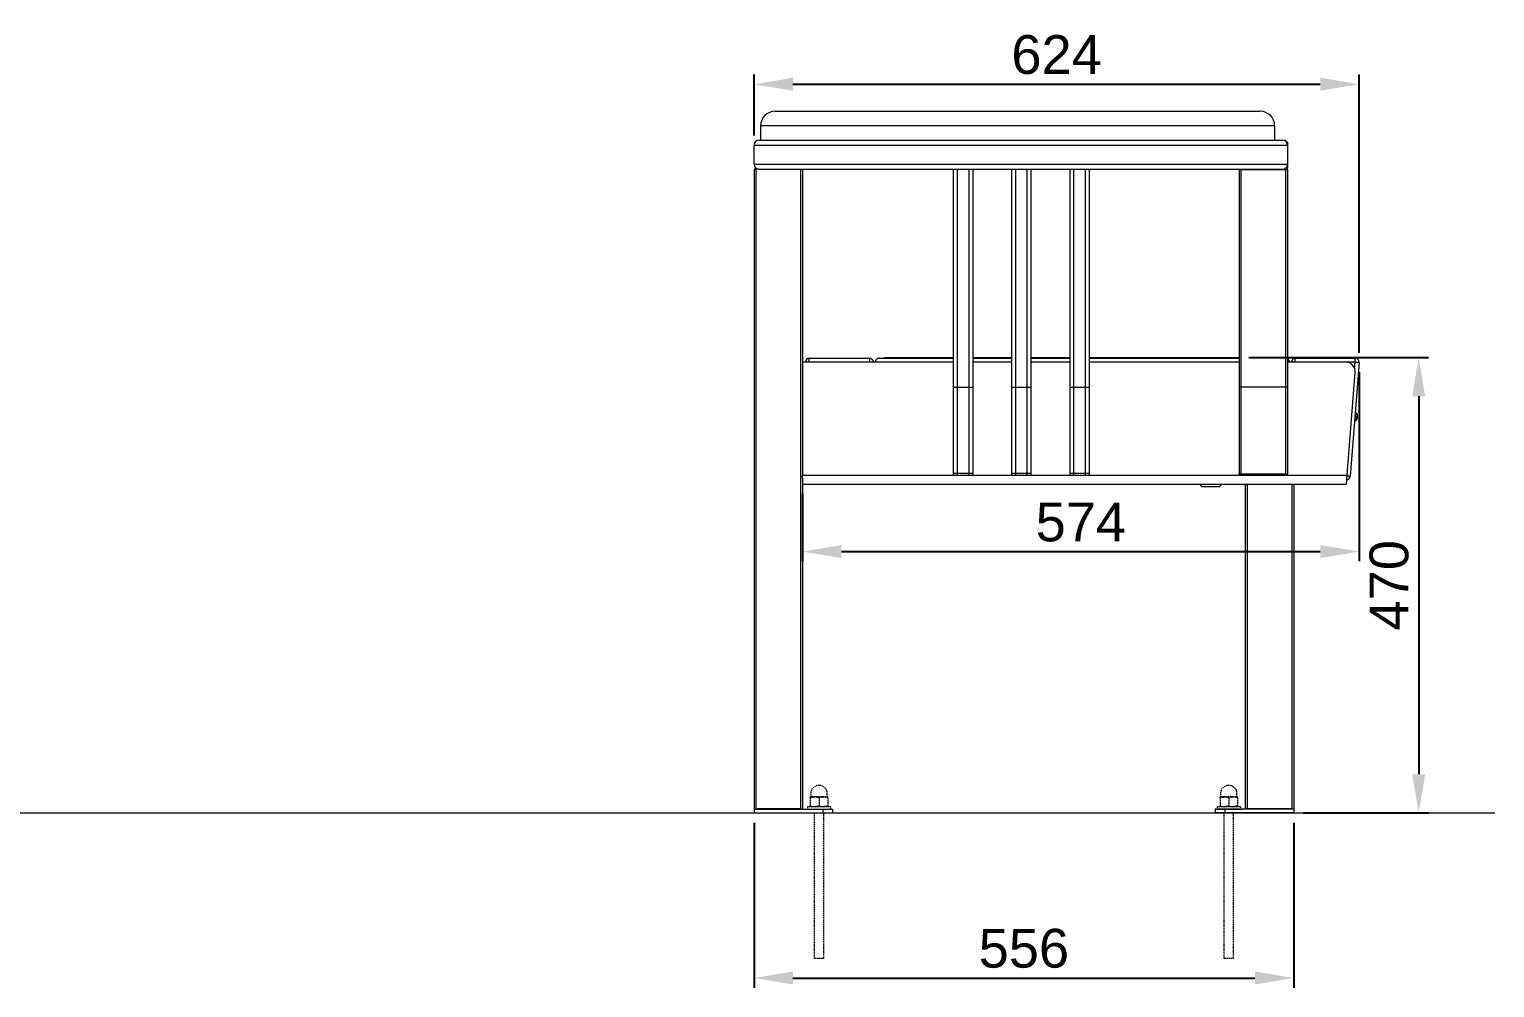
# Model space of a CAD drawing. Header units: millimetres. Extents: x 117 to 4973, y 109 to 3302.
# Drawn here: x 3323 to 4833, y 2314 to 3302 of the extents above; entities that cross this region are included whole.
import ezdxf

# ---------------------------------------------------------------- set-up
doc = ezdxf.new("R2010")
doc.units = ezdxf.units.MM
doc.linetypes.add('HIDDEN', pattern=[1.905, 1.27, -0.635])
for name, color, linetype, lineweight in [('ZANO_R', 7, 'Continuous', 0), ('ZANO_R_przerywana', 7, 'HIDDEN', 0), ('ZANO_W', 1, 'Continuous', 0)]:
    doc.layers.add(name, color=color, linetype=linetype, lineweight=lineweight)
doc.styles.get("Standard").update_dxf_attribs({"font": 'ARIALUNI.TTF'})
doc.dimstyles.new('pl i ang', dxfattribs={"dimtxt": 50, "dimasz": 50, "dimexe": 1.25, "dimexo": 0.625, "dimgap": 10, "dimtad": 1, "dimtoh": 1, "dimtxsty": 'Standard', "dimcen": 2.5, "dimclrd": 1, "dimclre": 1, "dimclrt": 1, "dimadec": 0, "dimazin": 0, "dimtfac": 1, "dimtmove": 0, "dimatfit": 3, "dimfxl": 1, "dimarcsym": 1})

# ---------------------------------------------------------------- blocks, each defined once
blk = doc.blocks.new('*D370')
at = {"layer": 'ZANO_W', "color": 1, "lineweight": -2}
for p, q in [((4693.6, 2948.8), (4693.6, 2753.8)), ((4119.9, 2823.2), (4119.9, 2753.8)), ((4159.9, 2763.8), (4653.6, 2763.8))]:
    blk.add_line(p, q, dxfattribs=at)
at = {"layer": 'ZANO_W', "color": 1}
for points in [[(4159.9, 2770.5), (4159.9, 2757.1), (4119.9, 2763.8)], [(4653.6, 2757.1), (4653.6, 2770.5), (4693.6, 2763.8)]]:
    blk.add_solid(points, dxfattribs=at)
at = {"layer": 'ZANO_W', "color": 1, "insert": (4406.8, 2794.1), "char_height": 40, "attachment_point": 5}
blk.add_mtext('574', dxfattribs=at)
blk = doc.blocks.new('*D371')
at = {"layer": 'ZANO_W', "color": 1, "lineweight": -2}
for p, q in [((4579.9, 2964), (4765.1, 2964)), ((4755.1, 2924), (4755.1, 2534.2)), ((4636.3, 2494.2), (4765.1, 2494.2))]:
    blk.add_line(p, q, dxfattribs=at)
at = {"layer": 'ZANO_W', "color": 1}
for points in [[(4761.8, 2924), (4748.5, 2924), (4755.1, 2964)], [(4748.5, 2534.2), (4761.8, 2534.2), (4755.1, 2494.2)]]:
    blk.add_solid(points, dxfattribs=at)
at = {"layer": 'ZANO_W', "color": 1, "insert": (4724.7, 2729.1), "char_height": 40, "attachment_point": 5, "rotation": 90}
blk.add_mtext('470', dxfattribs=at)
blk = doc.blocks.new('*D374')
at = {"layer": 'ZANO_W', "color": 1, "lineweight": -2}
for p, q in [((4069.9, 3193), (4069.9, 3255.8)), ((4693.6, 2968.8), (4693.6, 3255.8)), ((4109.9, 3245.8), (4653.6, 3245.8))]:
    blk.add_line(p, q, dxfattribs=at)
at = {"layer": 'ZANO_W', "color": 1}
for points in [[(4109.9, 3252.5), (4109.9, 3239.1), (4069.9, 3245.8)], [(4653.6, 3239.1), (4653.6, 3252.5), (4693.6, 3245.8)]]:
    blk.add_solid(points, dxfattribs=at)
at = {"layer": 'ZANO_W', "color": 1, "insert": (4381.8, 3276.2), "char_height": 40, "attachment_point": 5}
blk.add_mtext('624', dxfattribs=at)
blk = doc.blocks.new('*D382')
at = {"layer": 'ZANO_W', "color": 1, "lineweight": -2}
for p, q in [((4069.9, 2484.2), (4069.9, 2314)), ((4626.3, 2484.2), (4626.3, 2314)), ((4109.9, 2324), (4586.3, 2324))]:
    blk.add_line(p, q, dxfattribs=at)
at = {"layer": 'ZANO_W', "color": 1}
for points in [[(4109.9, 2330.7), (4109.9, 2317.3), (4069.9, 2324)], [(4586.3, 2317.3), (4586.3, 2330.7), (4626.3, 2324)]]:
    blk.add_solid(points, dxfattribs=at)
at = {"layer": 'ZANO_W', "color": 1, "insert": (4348.1, 2354.4), "char_height": 40, "attachment_point": 5}
blk.add_mtext('556', dxfattribs=at)

msp = doc.modelspace()

# ---------------------------------------------------------------- linework, layer by layer
at = {"layer": 'ZANO_R'}
for p, q in [((4091.6, 3218), (4591.6, 3218)), ((4606.6, 3203), (4076.6, 3203)), ((4076.6, 3203), (4076.6, 3188.2)), ((4606.6, 3203), (4606.6, 3188.2)), ((4075.1, 3188.2), (4614.7, 3188.2)), ((4069.9, 3183), (4619.9, 3183)), ((4069.9, 3163.4), (4069.9, 3183)), ((4619.9, 3186.1), (4618.8, 3186.1)), ((4619.9, 3185.8), (4619.1, 3185.8)), ((4619.9, 3186.1), (4619.9, 3183)), ((4619.9, 3185.8), (4619.9, 3183)), ((4619.9, 3183), (4619.9, 3163.4)), ((4069.9, 3163.4), (4619.9, 3163.4)), ((4069.9, 3158.2), (4069.9, 2498.2)), ((4071.9, 3158.2), (4069.9, 3158.2)), ((4071.9, 3158.2), (4071.9, 2498.4)), ((4075.1, 3158.2), (4071.9, 3158.2)), ((4073.9, 3158.4), (4073.9, 3158.2)), ((4075.1, 3158.2), (4614.7, 3158.2)), ((4117.9, 3158.2), (4117.9, 2498.4)), ((4119.9, 3158.2), (4119.9, 2959.2)), ((4275.3, 3158.2), (4275.3, 2933.2)), ((4275.3, 3158.2), (4275.3, 2964)), ((4279.3, 3158.2), (4279.3, 2933.2)), ((4291.3, 3158.2), (4291.3, 2933.2)), ((4295.3, 3158.2), (4295.3, 2933.2)), ((4335.3, 3158.2), (4335.3, 2933.2)), ((4335.3, 3158.2), (4335.3, 2964)), ((4339.3, 3158.2), (4339.3, 2933.2)), ((4351.3, 3158.2), (4351.3, 2933.2)), ((4355.3, 3158.2), (4355.3, 2933.2)), ((4395.3, 3158.2), (4395.3, 2933.2)), ((4395.3, 3158.2), (4395.3, 2965.2)), ((4399.3, 3158.2), (4399.3, 2933.2)), ((4411.3, 3158.2), (4411.3, 2933.2)), ((4415.3, 3158.2), (4415.3, 2933.2)), ((4569.9, 3158), (4569.9, 3158.2)), ((4569.9, 3158), (4571.9, 3158)), ((4569.9, 3158), (4569.9, 2933.9)), ((4571.9, 3158), (4571.9, 3158.2)), ((4571.9, 3158), (4617.9, 3158)), ((4571.9, 3158), (4571.9, 2933.9)), ((4615.6, 3158.2), (4617.9, 3158.2)), ((4617.9, 3158.2), (4617.9, 3159.3)), ((4617.9, 3158), (4617.9, 3158.2)), ((4617.9, 3158), (4617.9, 2933.9)), ((4617.9, 3158), (4619.9, 3158)), ((4619.9, 3159.8), (4618.6, 3159.8)), ((4619.9, 3160.2), (4618.8, 3160.2)), ((4619.9, 3163.4), (4619.9, 3159.8)), ((4619.9, 3163.4), (4619.9, 3160.2)), ((4619.9, 3158), (4619.9, 3159.8)), ((4619.9, 3158.3), (4619.9, 3158)), ((4619.9, 3158), (4619.9, 2933.9)), ((4126.9, 2959.2), (4126.9, 2963.2)), ((4126.9, 2963.2), (4188.9, 2963.2)), ((4188.9, 2963.2), (4188.9, 2959.2)), ((4198.8, 2963.2), (4197.9, 2963.2)), ((4197.9, 2963.2), (4197.9, 2963)), ((4198.9, 2963.2), (4275.3, 2963.2)), ((4204.4, 2964), (4203.6, 2963.2)), ((4204.4, 2964), (4207.8, 2964)), ((4207.5, 2963.2), (4207.8, 2964)), ((4207.8, 2964), (4275.3, 2964)), ((4295.3, 2964), (4335.3, 2964)), ((4295.3, 2963.2), (4335.3, 2963.2)), ((4355.3, 2964), (4395.3, 2964)), ((4355.3, 2963.2), (4395.3, 2963.2)), ((4415.3, 2964), (4569.9, 2964)), ((4415.3, 2963.2), (4569.9, 2963.2)), ((4627.9, 2959.2), (4627.9, 2963.2)), ((4627.9, 2963.2), (4689.6, 2963.2)), ((4689.6, 2959.2), (4689.6, 2963.2)), ((4119.9, 2959.2), (4119.9, 2842.7)), ((4275.3, 2959.2), (4119.9, 2959.2)), ((4194.9, 2959.2), (4194.9, 2959.2)), ((4275.3, 2959.2), (4194.9, 2959.2)), ((4335.3, 2959.2), (4295.3, 2959.2)), ((4335.3, 2959.2), (4295.3, 2959.2)), ((4395.3, 2959.2), (4355.3, 2959.2)), ((4395.3, 2959.2), (4355.3, 2959.2)), ((4569.9, 2959.2), (4415.3, 2959.2)), ((4569.9, 2959.2), (4415.3, 2959.2)), ((4679.7, 2959.2), (4619.9, 2959.2)), ((4621.9, 2959.2), (4619.9, 2959.2)), ((4621.9, 2959.2), (4621.9, 2959.2)), ((4689.6, 2959.2), (4679.7, 2959.2)), ((4681.4, 2842.7), (4689.7, 2948.4)), ((4693.6, 2958.8), (4684.4, 2841.6)), ((4689.1, 2952.6), (4689.6, 2959.2)), ((4279.3, 2933.2), (4275.3, 2933.2)), ((4275.3, 2933.2), (4275.3, 2844.7)), ((4291.3, 2933.2), (4279.3, 2933.2)), ((4279.3, 2933.2), (4279.3, 2844.7)), ((4295.3, 2933.2), (4291.3, 2933.2)), ((4291.3, 2933.2), (4291.3, 2844.7)), ((4295.3, 2933.2), (4295.3, 2844.7)), ((4339.3, 2933.2), (4335.3, 2933.2)), ((4335.3, 2933.2), (4335.3, 2844.7)), ((4351.3, 2933.2), (4339.3, 2933.2)), ((4339.3, 2933.2), (4339.3, 2844.7)), ((4355.3, 2933.2), (4351.3, 2933.2)), ((4351.3, 2933.2), (4351.3, 2844.7)), ((4355.3, 2933.2), (4355.3, 2844.7)), ((4399.3, 2933.2), (4395.3, 2933.2)), ((4395.3, 2933.2), (4395.3, 2844.7)), ((4411.3, 2933.2), (4399.3, 2933.2)), ((4399.3, 2933.2), (4399.3, 2844.7)), ((4415.3, 2933.2), (4411.3, 2933.2)), ((4411.3, 2933.2), (4411.3, 2844.7)), ((4415.3, 2933.2), (4415.3, 2844.7)), ((4569.9, 2933.9), (4571.9, 2933.9)), ((4569.9, 2933.9), (4569.9, 2843.9)), ((4571.9, 2933.9), (4617.9, 2933.9)), ((4571.9, 2933.9), (4571.9, 2843.9)), ((4617.9, 2933.9), (4617.9, 2843.9)), ((4617.9, 2933.9), (4619.9, 2933.9)), ((4619.9, 2933.9), (4619.9, 2843.9)), ((4690.3, 2906.8), (4690, 2906.8)), ((4691.8, 2904.8), (4691.7, 2905.5)), ((4689.4, 2898.8), (4689.7, 2898.8)), ((4691.2, 2899.8), (4691.5, 2900.5)), ((4119.9, 2839.5), (4119.9, 2842.7)), ((4119.9, 2842.7), (4275.3, 2842.7)), ((4275.3, 2844.7), (4275.3, 2842.7)), ((4275.3, 2844.7), (4279.3, 2844.7)), ((4275.3, 2842.7), (4279.3, 2842.7)), ((4279.3, 2844.7), (4279.3, 2842.7)), ((4279.3, 2844.7), (4291.3, 2844.7)), ((4279.3, 2842.7), (4291.3, 2842.7)), ((4291.3, 2844.7), (4291.3, 2842.7)), ((4291.3, 2844.7), (4295.3, 2844.7)), ((4291.3, 2842.7), (4295.3, 2842.7)), ((4295.3, 2844.7), (4295.3, 2842.7)), ((4295.3, 2842.7), (4335.3, 2842.7)), ((4335.3, 2844.7), (4335.3, 2842.7)), ((4335.3, 2844.7), (4339.3, 2844.7)), ((4335.3, 2842.7), (4339.3, 2842.7)), ((4339.3, 2844.7), (4339.3, 2842.7)), ((4339.3, 2844.7), (4351.3, 2844.7)), ((4339.3, 2842.7), (4351.3, 2842.7)), ((4351.3, 2844.7), (4351.3, 2842.7)), ((4351.3, 2844.7), (4355.3, 2844.7)), ((4351.3, 2842.7), (4355.3, 2842.7)), ((4355.3, 2844.7), (4355.3, 2842.7)), ((4355.3, 2842.7), (4395.3, 2842.7)), ((4395.3, 2844.7), (4395.3, 2842.7)), ((4395.3, 2844.7), (4399.3, 2844.7)), ((4395.3, 2842.7), (4399.3, 2842.7)), ((4399.3, 2844.7), (4399.3, 2842.7)), ((4399.3, 2844.7), (4411.3, 2844.7)), ((4399.3, 2842.7), (4411.3, 2842.7)), ((4411.3, 2844.7), (4411.3, 2842.7)), ((4411.3, 2844.7), (4415.3, 2844.7)), ((4411.3, 2842.7), (4415.3, 2842.7)), ((4415.3, 2844.7), (4415.3, 2842.7)), ((4415.3, 2842.7), (4569.9, 2842.7)), ((4569.9, 2843.9), (4571.3, 2843.9)), ((4569.9, 2842.2), (4569.9, 2843.9)), ((4575.1, 2842.2), (4569.9, 2842.2)), ((4571.9, 2844.2), (4571.3, 2844.2)), ((4571.9, 2843.9), (4617.9, 2843.9)), ((4575.1, 2842.2), (4575.1, 2843.9)), ((4614.7, 2842.2), (4575.1, 2842.2)), ((4614.7, 2842.2), (4614.7, 2843.9)), ((4619.9, 2842.2), (4614.7, 2842.2)), ((4618.6, 2844.2), (4617.9, 2844.2)), ((4618.6, 2843.9), (4619.9, 2843.9)), ((4619.9, 2842.2), (4619.9, 2843.9)), ((4619.9, 2842.7), (4681.4, 2842.7)), ((4119.9, 2839.5), (4119.9, 2498.2)), ((4119.9, 2833.2), (4680.6, 2833.2)), ((4529, 2833.2), (4531.6, 2830.6)), ((4549.6, 2830.6), (4531.6, 2830.6)), ((4549.6, 2830.6), (4552.2, 2833.2)), ((4576.3, 2833.2), (4576.3, 2498.2)), ((4578.3, 2833.2), (4578.3, 2498.4)), ((4624.3, 2833.2), (4624.3, 2498.4)), ((4626.3, 2833.2), (4626.3, 2498.2)), ((4069.9, 2498.2), (4140.9, 2498.2)), ((4069.9, 2498.2), (4069.9, 2494.2)), ((4069.9, 2494.2), (4140.9, 2494.2)), ((4117.9, 2498.4), (4071.9, 2498.4)), ((4071.9, 2498.4), (4071.9, 2498.2)), ((4117.9, 2498.4), (4117.9, 2498.2)), ((4140.9, 2498.2), (4140.9, 2494.2)), ((4140.9, 2498.2), (4150.9, 2498.2)), ((4140.9, 2494.2), (4150.9, 2494.2)), ((4150.9, 2498.2), (4150.9, 2494.2)), ((4545.3, 2498.2), (4545.3, 2494.2)), ((4555.3, 2498.2), (4545.3, 2498.2)), ((4555.3, 2494.2), (4545.3, 2494.2)), ((4555.3, 2498.2), (4555.3, 2494.2)), ((4626.3, 2498.2), (4555.3, 2498.2)), ((4626.3, 2494.2), (4555.3, 2494.2)), ((4563.3, 2498.2), (4573.3, 2498.2)), ((4624.3, 2498.4), (4578.3, 2498.4)), ((4578.3, 2498.4), (4578.3, 2498.2)), ((4624.3, 2498.4), (4624.3, 2498.2)), ((4626.3, 2498.2), (4626.3, 2494.2))]:
    msp.add_line(p, q, dxfattribs=at)
at = {"layer": 'ZANO_R', "flags": 128}
for points in [[(4689.6, 2959.2), (4690.4, 2959.1), (4691.1, 2959), (4691.8, 2959), (4692.4, 2958.9), (4692.9, 2958.9), (4693.3, 2958.9), (4693.5, 2958.8), (4693.6, 2958.8)], [(4689.7, 2902.8), (4689.6, 2901.6), (4689.5, 2900.6), (4689.4, 2899.7), (4689.4, 2899.1), (4689.4, 2898.8), (4689.4, 2898.8)], [(4690, 2906.8), (4690, 2906.8), (4690, 2906.5), (4689.9, 2905.9), (4689.9, 2905), (4689.8, 2904), (4689.7, 2902.8)], [(4690, 2902.8), (4689.9, 2901.6), (4689.9, 2900.5), (4689.8, 2899.7), (4689.7, 2899.1), (4689.7, 2898.8), (4689.7, 2898.8)], [(4690.3, 2906.8), (4690.3, 2906.8), (4690.3, 2906.5), (4690.3, 2905.9), (4690.2, 2905), (4690.1, 2904), (4690, 2902.8)], [(4691.5, 2902.7), (4691.4, 2901.6), (4691.3, 2900.7), (4691.3, 2900.1), (4691.2, 2899.8), (4691.2, 2899.8)], [(4691.7, 2905.5), (4691.7, 2905.5), (4691.7, 2905.2), (4691.6, 2904.6), (4691.6, 2903.7), (4691.5, 2902.7)], [(4691.7, 2902.6), (4691.6, 2901.8), (4691.6, 2901.1), (4691.5, 2900.7), (4691.5, 2900.5)], [(4691.8, 2904.8), (4691.8, 2904.6), (4691.8, 2904.2), (4691.7, 2903.5), (4691.7, 2902.6)], [(4681.3, 2841.9), (4681.9, 2841.8), (4682.6, 2841.8), (4683.2, 2841.7), (4683.7, 2841.7), (4684.1, 2841.6), (4684.3, 2841.6), (4684.4, 2841.6)]]:
    msp.add_lwpolyline(points, dxfattribs=at)
at = {"layer": 'ZANO_R'}
msp.add_lwpolyline([(117.1, 2494.2), (4833.5, 2494.2)], dxfattribs=at)
for centre, radius, start, end in [((4091.6, 3203), 15, 90, 180), ((4591.6, 3203), 15, 0, 90), ((4075.1, 3183), 5.2, 90, 180), ((4614.7, 3183), 5.2, 0, 90), ((4075.1, 3163.4), 5.2, 180, 270), ((4614.7, 3163.4), 5.2, 270, 0), ((4126.9, 2959.2), 4, 90, 180), ((4188.9, 2959.2), 4, 0, 90), ((4198.9, 2959.2), 4, 90, 180), ((4617.9, 2959.2), 4, 0, 60), ((4627.9, 2959.2), 4, 90, 180), ((4689.6, 2959.2), 4, 355.5, 90), ((4679.7, 2949.2), 10, 355.5, 90), ((4690, 2906.3), 0.5, 85.5, 175.5), ((4690.2, 2905.3), 1.5, 10.6505, 85.5), ((4689.4, 2899.3), 0.5, 175.5, 265.5), ((4689.8, 2900.3), 1.5, 265.5, 340.3495), ((4680.4, 2841.9), 4, 279.3849, 355.5)]:
    msp.add_arc(centre, radius, start, end, dxfattribs=at)
for points, knots in [([(4681, 2837.3), (4681, 2838.1), (4681.2, 2839.8), (4681.3, 2841.7), (4681.4, 2842.7)], [0, 0, 0, 0, 0.500001, 1, 1, 1, 1]), ([(4680.6, 2833.2), (4680.6, 2833.3), (4680.7, 2833.5), (4680.8, 2835), (4680.9, 2836.6), (4681, 2837.3)], [0, 0, 0, 0, 0.347526, 0.695144, 1, 1, 1, 1])]:
    msp.add_open_spline(points, degree=3, knots=knots, dxfattribs=at)
at = {"layer": 'ZANO_R_przerywana'}
for p, q in [((4127.9, 2509.9), (4127.9, 2510.7)), ((4132.4, 2510.7), (4127.9, 2510.7)), ((4127.9, 2509.9), (4127.9, 2501.5)), ((4128.4, 2514.2), (4128.4, 2510.9)), ((4141.4, 2510.7), (4132.4, 2510.7)), ((4136.9, 2509.9), (4136.9, 2501.5)), ((4145.9, 2510.7), (4141.4, 2510.7)), ((4145.4, 2510.9), (4145.4, 2514.2)), ((4145.9, 2509.9), (4145.9, 2510.7)), ((4145.9, 2509.9), (4145.9, 2501.5)), ((4550.3, 2509.9), (4550.3, 2510.7)), ((4554.8, 2510.7), (4550.3, 2510.7)), ((4550.3, 2509.9), (4550.3, 2501.5)), ((4550.8, 2514.2), (4550.8, 2510.9)), ((4563.8, 2510.7), (4554.8, 2510.7)), ((4559.3, 2509.9), (4559.3, 2501.5)), ((4568.3, 2510.7), (4563.8, 2510.7)), ((4567.8, 2510.9), (4567.8, 2514.2)), ((4568.3, 2509.9), (4568.3, 2510.7)), ((4568.3, 2509.9), (4568.3, 2501.5)), ((4124.9, 2500.7), (4124.9, 2498.2)), ((4148.9, 2500.7), (4124.9, 2500.7)), ((4127.9, 2500.7), (4127.9, 2501.5)), ((4131.9, 2494.2), (4131.9, 2344.2)), ((4141.9, 2344.2), (4141.9, 2494.2)), ((4145.9, 2500.7), (4145.9, 2501.5)), ((4148.9, 2498.2), (4148.9, 2500.7)), ((4547.3, 2500.7), (4547.3, 2498.2)), ((4571.3, 2500.7), (4547.3, 2500.7)), ((4550.3, 2500.7), (4550.3, 2501.5)), ((4554.3, 2494.2), (4554.3, 2344.2)), ((4564.3, 2344.2), (4564.3, 2494.2)), ((4568.3, 2500.7), (4568.3, 2501.5)), ((4141.9, 2344.2), (4131.9, 2344.2)), ((4564.3, 2344.2), (4554.3, 2344.2))]:
    msp.add_line(p, q, dxfattribs=at)
at = {"layer": 'ZANO_R_przerywana', "flags": 128}
for points in [[(4127.9, 2509.9), (4130.1, 2510.4), (4132.4, 2510.7)], [(4136.9, 2509.9), (4139.1, 2510.4), (4141.4, 2510.7)], [(4550.3, 2509.9), (4552.5, 2510.4), (4554.8, 2510.7)], [(4559.3, 2509.9), (4561.5, 2510.4), (4563.8, 2510.7)], [(4136.9, 2501.5), (4134.7, 2500.9), (4132.4, 2500.7)], [(4145.9, 2501.5), (4143.7, 2500.9), (4141.4, 2500.7)], [(4559.3, 2501.5), (4557.1, 2500.9), (4554.8, 2500.7)], [(4568.3, 2501.5), (4566.1, 2500.9), (4563.8, 2500.7)]]:
    msp.add_lwpolyline(points, dxfattribs=at)
at = {"layer": 'ZANO_R_przerywana'}
for points in [[(4124.9, 2498.2), (4148.9, 2498.2)], [(4131.9, 2494.2), (4141.9, 2494.2)], [(4547.3, 2498.2), (4571.3, 2498.2)], [(4554.3, 2494.2), (4564.3, 2494.2)], [(4571.3, 2500.7), (4571.3, 2498.2)]]:
    msp.add_lwpolyline(points, dxfattribs=at)
for centre, radius, start, end in [((4128.2, 2510.9), 0.25, 270, 0), ((4136.9, 2514.2), 8.5, 0, 180), ((4132.3, 2497), 13.6, 70.2269, 89.5167), ((4141.3, 2497), 13.6, 70.2269, 89.5167), ((4145.7, 2510.9), 0.25, 180, 270), ((4550.6, 2510.9), 0.25, 270, 0), ((4559.3, 2514.2), 8.5, 0, 180), ((4554.7, 2497), 13.6, 70.2269, 89.5167), ((4563.7, 2497), 13.6, 70.2269, 89.5167), ((4568.1, 2510.9), 0.25, 180, 270), ((4132.5, 2514.3), 13.6, 250.2279, 269.5164), ((4141.5, 2514.3), 13.6, 250.2279, 269.5164), ((4554.9, 2514.3), 13.6, 250.2279, 269.5164), ((4563.9, 2514.3), 13.6, 250.2279, 269.5164)]:
    msp.add_arc(centre, radius, start, end, dxfattribs=at)

# ---------------------------------------------------------------- dimensions: what is measured, and where the dimension line sits
at = {"layer": 'ZANO_W'}
for base, p1, p2, picture, middle in [((4693.6, 3245.8), (4069.9, 3183), (4693.6, 2958.8), '*D374', (4381.8, 3276.2)), ((4693.6, 2763.8), (4119.9, 2833.2), (4693.6, 2958.8), '*D370', (4406.8, 2794.1)), ((4626.3, 2324), (4069.9, 2494.2), (4626.3, 2494.2), '*D382', (4348.1, 2354.4))]:
    dim = msp.add_linear_dim(base=base, p1=p1, p2=p2, dimstyle='pl i ang', override={"dimtxt": 40, "dimasz": 40, "dimexe": 10, "dimexo": 10, "dimtoh": 0, "dimdec": 0, "dimtdec": 0, "dimtmove": 1}, dxfattribs=at)
    dim.commit()
    dim.dimension.update_dxf_attribs({"geometry": picture, "text_midpoint": middle})
dim = msp.add_linear_dim(base=(4755.1, 2494.2), p1=(4569.9, 2964), p2=(4626.3, 2494.2), angle=90, dimstyle='pl i ang', override={"dimtxt": 40, "dimasz": 40, "dimexe": 10, "dimexo": 10, "dimtoh": 0, "dimdec": 0, "dimtdec": 0, "dimtmove": 1}, dxfattribs=at)
dim.commit()
dim.dimension.update_dxf_attribs({"geometry": '*D371', "text_midpoint": (4724.7, 2729.1)})

doc.saveas('drawing.dxf')
